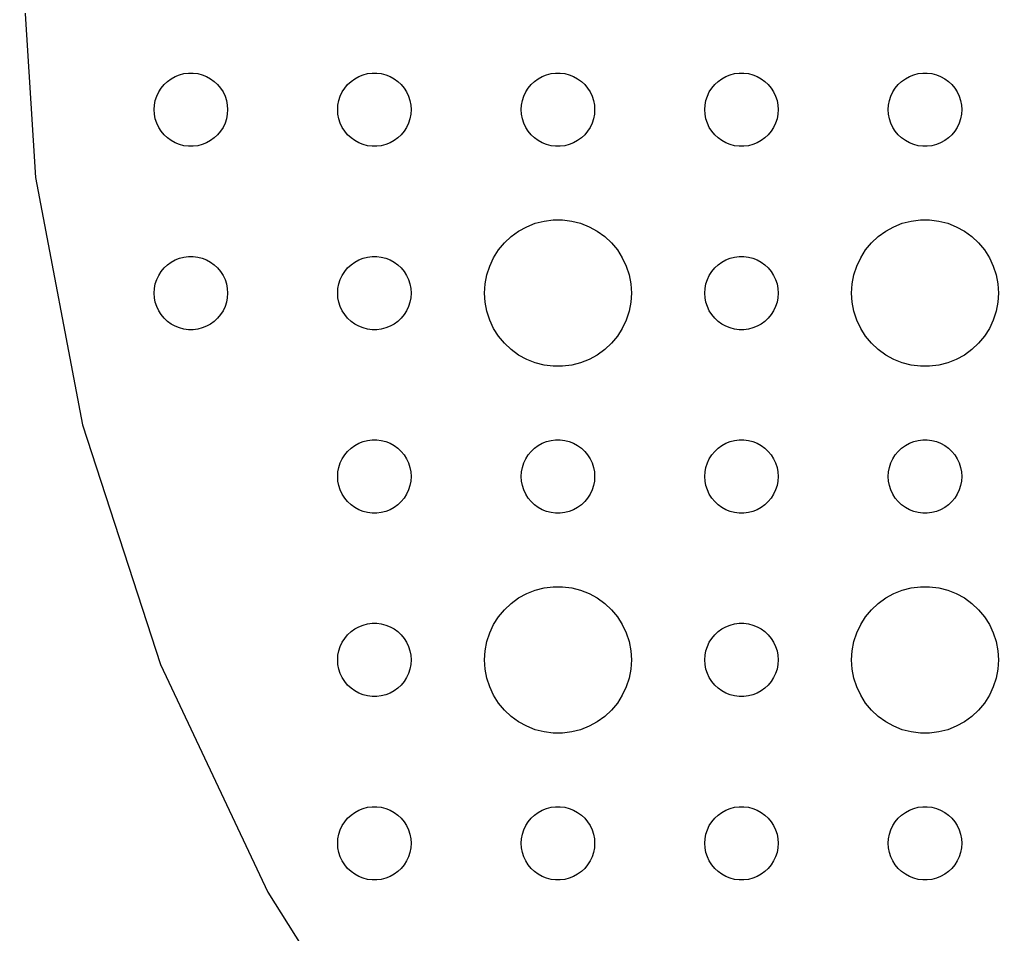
# Model space of a CAD drawing. Header units: metres. Extents: x -82 to 82, y -82 to 82.
# Drawn here: x -82 to -42, y -41.23 to -3.82 of the extents above; entities that cross this region are included whole.
import ezdxf

# ---------------------------------------------------------------- set-up
doc = ezdxf.new("R2010")
doc.units = ezdxf.units.M

msp = doc.modelspace()

# ---------------------------------------------------------------- linework, layer by layer
for p, q in [((-82, 0), (-81.3534, -10.2773)), ((-76.0934, -6.47318), (-75.9561, -6.34422)), ((-75.9561, -6.34422), (-75.8037, -6.23351)), ((-75.8037, -6.23351), (-75.6387, -6.14275)), ((-75.6387, -6.14275), (-75.4635, -6.07341)), ((-75.4635, -6.07341), (-75.2811, -6.02657)), ((-75.2811, -6.02657), (-75.0942, -6.00294)), ((-75.0942, -6.00294), (-74.9058, -6.00294)), ((-74.9058, -6.00294), (-74.7189, -6.02657)), ((-74.7189, -6.02657), (-74.5365, -6.07341)), ((-74.5365, -6.07341), (-74.3613, -6.14275)), ((-74.3613, -6.14275), (-74.1963, -6.23351)), ((-74.1963, -6.23351), (-74.0439, -6.34422)), ((-74.0439, -6.34422), (-73.9065, -6.47318)), ((-68.5934, -6.47318), (-68.4561, -6.34422)), ((-68.4561, -6.34422), (-68.3037, -6.23351)), ((-68.3037, -6.23351), (-68.1387, -6.14275)), ((-68.1387, -6.14275), (-67.9635, -6.07341)), ((-67.9635, -6.07341), (-67.7811, -6.02657)), ((-67.7811, -6.02657), (-67.5942, -6.00294)), ((-67.5942, -6.00294), (-67.4058, -6.00294)), ((-67.4058, -6.00294), (-67.2189, -6.02657)), ((-67.2189, -6.02657), (-67.0365, -6.07341)), ((-67.0365, -6.07341), (-66.8613, -6.14275)), ((-66.8613, -6.14275), (-66.6963, -6.23351)), ((-66.6963, -6.23351), (-66.5439, -6.34422)), ((-66.5439, -6.34422), (-66.4065, -6.47318)), ((-61.0934, -6.47318), (-60.9561, -6.34422)), ((-60.9561, -6.34422), (-60.8037, -6.23351)), ((-60.8037, -6.23351), (-60.6387, -6.14275)), ((-60.6387, -6.14275), (-60.4635, -6.07341)), ((-60.4635, -6.07341), (-60.2811, -6.02657)), ((-60.2811, -6.02657), (-60.0942, -6.00294)), ((-60.0942, -6.00294), (-59.9058, -6.00294)), ((-59.9058, -6.00294), (-59.7189, -6.02657)), ((-59.7189, -6.02657), (-59.5365, -6.07341)), ((-59.5365, -6.07341), (-59.3613, -6.14275)), ((-59.3613, -6.14275), (-59.1963, -6.23351)), ((-59.1963, -6.23351), (-59.0439, -6.34422)), ((-59.0439, -6.34422), (-58.9065, -6.47318)), ((-53.5934, -6.47318), (-53.4561, -6.34422)), ((-53.4561, -6.34422), (-53.3037, -6.23351)), ((-53.3037, -6.23351), (-53.1387, -6.14275)), ((-53.1387, -6.14275), (-52.9635, -6.07341)), ((-52.9635, -6.07341), (-52.7811, -6.02657)), ((-52.7811, -6.02657), (-52.5942, -6.00294)), ((-52.5942, -6.00294), (-52.4058, -6.00294)), ((-52.4058, -6.00294), (-52.2189, -6.02657)), ((-52.2189, -6.02657), (-52.0365, -6.07341)), ((-52.0365, -6.07341), (-51.8613, -6.14275)), ((-51.8613, -6.14275), (-51.6963, -6.23351)), ((-51.6963, -6.23351), (-51.5439, -6.34422)), ((-51.5439, -6.34422), (-51.4065, -6.47318)), ((-46.0934, -6.47318), (-45.9561, -6.34422)), ((-45.9561, -6.34422), (-45.8037, -6.23351)), ((-45.8037, -6.23351), (-45.6387, -6.14275)), ((-45.6387, -6.14275), (-45.4635, -6.07341)), ((-45.4635, -6.07341), (-45.2811, -6.02657)), ((-45.2811, -6.02657), (-45.0942, -6.00294)), ((-45.0942, -6.00294), (-44.9058, -6.00294)), ((-44.9058, -6.00294), (-44.7189, -6.02657)), ((-44.7189, -6.02657), (-44.5365, -6.07341)), ((-44.5365, -6.07341), (-44.3613, -6.14275)), ((-44.3613, -6.14275), (-44.1963, -6.23351)), ((-44.1963, -6.23351), (-44.0439, -6.34422)), ((-44.0439, -6.34422), (-43.9065, -6.47318)), ((-76.3947, -6.9478), (-76.3145, -6.77736)), ((-76.3145, -6.77736), (-76.2135, -6.61832)), ((-76.2135, -6.61832), (-76.0934, -6.47318)), ((-73.9065, -6.47318), (-73.7865, -6.61832)), ((-73.7865, -6.61832), (-73.6855, -6.77736)), ((-73.6855, -6.77736), (-73.6053, -6.9478)), ((-68.8947, -6.9478), (-68.8145, -6.77736)), ((-68.8145, -6.77736), (-68.7135, -6.61832)), ((-68.7135, -6.61832), (-68.5934, -6.47318)), ((-66.4065, -6.47318), (-66.2865, -6.61832)), ((-66.2865, -6.61832), (-66.1855, -6.77736)), ((-66.1855, -6.77736), (-66.1053, -6.9478)), ((-61.3947, -6.9478), (-61.3145, -6.77736)), ((-61.3145, -6.77736), (-61.2135, -6.61832)), ((-61.2135, -6.61832), (-61.0934, -6.47318)), ((-58.9065, -6.47318), (-58.7865, -6.61832)), ((-58.7865, -6.61832), (-58.6855, -6.77736)), ((-58.6855, -6.77736), (-58.6053, -6.9478)), ((-53.8947, -6.9478), (-53.8145, -6.77736)), ((-53.8145, -6.77736), (-53.7135, -6.61832)), ((-53.7135, -6.61832), (-53.5934, -6.47318)), ((-51.4065, -6.47318), (-51.2865, -6.61832)), ((-51.2865, -6.61832), (-51.1855, -6.77736)), ((-51.1855, -6.77736), (-51.1053, -6.9478)), ((-46.3947, -6.9478), (-46.3145, -6.77736)), ((-46.3145, -6.77736), (-46.2135, -6.61832)), ((-46.2135, -6.61832), (-46.0934, -6.47318)), ((-43.9065, -6.47318), (-43.7865, -6.61832)), ((-43.7865, -6.61832), (-43.6855, -6.77736)), ((-43.6855, -6.77736), (-43.6053, -6.9478)), ((-76.4882, -7.312), (-76.4529, -7.12695)), ((-76.4529, -7.12695), (-76.3947, -6.9478)), ((-73.6053, -6.9478), (-73.5471, -7.12695)), ((-73.5471, -7.12695), (-73.5118, -7.312)), ((-68.9882, -7.312), (-68.9529, -7.12695)), ((-68.9529, -7.12695), (-68.8947, -6.9478)), ((-66.1053, -6.9478), (-66.0471, -7.12695)), ((-66.0471, -7.12695), (-66.0118, -7.312)), ((-61.4882, -7.312), (-61.4529, -7.12695)), ((-61.4529, -7.12695), (-61.3947, -6.9478)), ((-58.6053, -6.9478), (-58.5471, -7.12695)), ((-58.5471, -7.12695), (-58.5118, -7.312)), ((-53.9882, -7.312), (-53.9529, -7.12695)), ((-53.9529, -7.12695), (-53.8947, -6.9478)), ((-51.1053, -6.9478), (-51.0471, -7.12695)), ((-51.0471, -7.12695), (-51.0118, -7.312)), ((-46.4882, -7.312), (-46.4529, -7.12695)), ((-46.4529, -7.12695), (-46.3947, -6.9478)), ((-43.6053, -6.9478), (-43.5471, -7.12695)), ((-43.5471, -7.12695), (-43.5118, -7.312)), ((-76.5, -7.5), (-76.4882, -7.312)), ((-76.4882, -7.68799), (-76.5, -7.5)), ((-73.5118, -7.312), (-73.5, -7.5)), ((-73.5, -7.5), (-73.5118, -7.68799)), ((-69, -7.5), (-68.9882, -7.312)), ((-68.9882, -7.68799), (-69, -7.5)), ((-66.0118, -7.312), (-66, -7.5)), ((-66, -7.5), (-66.0118, -7.68799)), ((-61.5, -7.5), (-61.4882, -7.312)), ((-61.4882, -7.68799), (-61.5, -7.5)), ((-58.5118, -7.312), (-58.5, -7.5)), ((-58.5, -7.5), (-58.5118, -7.68799)), ((-54, -7.5), (-53.9882, -7.312)), ((-53.9882, -7.68799), (-54, -7.5)), ((-51.0118, -7.312), (-51, -7.5)), ((-51, -7.5), (-51.0118, -7.68799)), ((-46.5, -7.5), (-46.4882, -7.312)), ((-46.4882, -7.68799), (-46.5, -7.5)), ((-43.5118, -7.312), (-43.5, -7.5)), ((-43.5, -7.5), (-43.5118, -7.68799)), ((-76.4529, -7.87303), (-76.4882, -7.68799)), ((-76.3947, -8.05219), (-76.4529, -7.87303)), ((-73.5471, -7.87303), (-73.6053, -8.05219)), ((-73.5118, -7.68799), (-73.5471, -7.87303)), ((-68.9529, -7.87303), (-68.9882, -7.68799)), ((-68.8947, -8.05219), (-68.9529, -7.87303)), ((-66.0471, -7.87303), (-66.1053, -8.05219)), ((-66.0118, -7.68799), (-66.0471, -7.87303)), ((-61.4529, -7.87303), (-61.4882, -7.68799)), ((-61.3947, -8.05219), (-61.4529, -7.87303)), ((-58.5471, -7.87303), (-58.6053, -8.05219)), ((-58.5118, -7.68799), (-58.5471, -7.87303)), ((-53.9529, -7.87303), (-53.9882, -7.68799)), ((-53.8947, -8.05219), (-53.9529, -7.87303)), ((-51.0471, -7.87303), (-51.1053, -8.05219)), ((-51.0118, -7.68799), (-51.0471, -7.87303)), ((-46.4529, -7.87303), (-46.4882, -7.68799)), ((-46.3947, -8.05219), (-46.4529, -7.87303)), ((-43.5471, -7.87303), (-43.6053, -8.05219)), ((-43.5118, -7.68799), (-43.5471, -7.87303)), ((-76.3145, -8.22263), (-76.3947, -8.05219)), ((-76.2135, -8.38167), (-76.3145, -8.22263)), ((-76.0934, -8.52681), (-76.2135, -8.38167)), ((-73.7865, -8.38167), (-73.9065, -8.52681)), ((-73.6855, -8.22263), (-73.7865, -8.38167)), ((-73.6053, -8.05219), (-73.6855, -8.22263)), ((-68.8145, -8.22263), (-68.8947, -8.05219)), ((-68.7135, -8.38167), (-68.8145, -8.22263)), ((-68.5934, -8.52681), (-68.7135, -8.38167)), ((-66.2865, -8.38167), (-66.4065, -8.52681)), ((-66.1855, -8.22263), (-66.2865, -8.38167)), ((-66.1053, -8.05219), (-66.1855, -8.22263)), ((-61.3145, -8.22263), (-61.3947, -8.05219)), ((-61.2135, -8.38167), (-61.3145, -8.22263)), ((-61.0934, -8.52681), (-61.2135, -8.38167)), ((-58.7865, -8.38167), (-58.9065, -8.52681)), ((-58.6855, -8.22263), (-58.7865, -8.38167)), ((-58.6053, -8.05219), (-58.6855, -8.22263)), ((-53.8145, -8.22263), (-53.8947, -8.05219)), ((-53.7135, -8.38167), (-53.8145, -8.22263)), ((-53.5934, -8.52681), (-53.7135, -8.38167)), ((-51.2865, -8.38167), (-51.4065, -8.52681)), ((-51.1855, -8.22263), (-51.2865, -8.38167)), ((-51.1053, -8.05219), (-51.1855, -8.22263)), ((-46.3145, -8.22263), (-46.3947, -8.05219)), ((-46.2135, -8.38167), (-46.3145, -8.22263)), ((-46.0934, -8.52681), (-46.2135, -8.38167)), ((-43.7865, -8.38167), (-43.9065, -8.52681)), ((-43.6855, -8.22263), (-43.7865, -8.38167)), ((-43.6053, -8.05219), (-43.6855, -8.22263)), ((-75.9561, -8.65576), (-76.0934, -8.52681)), ((-75.8037, -8.76648), (-75.9561, -8.65576)), ((-75.6387, -8.85724), (-75.8037, -8.76648)), ((-74.1963, -8.76648), (-74.3613, -8.85724)), ((-74.0439, -8.65576), (-74.1963, -8.76648)), ((-73.9065, -8.52681), (-74.0439, -8.65576)), ((-68.4561, -8.65576), (-68.5934, -8.52681)), ((-68.3037, -8.76648), (-68.4561, -8.65576)), ((-68.1387, -8.85724), (-68.3037, -8.76648)), ((-66.6963, -8.76648), (-66.8613, -8.85724)), ((-66.5439, -8.65576), (-66.6963, -8.76648)), ((-66.4065, -8.52681), (-66.5439, -8.65576)), ((-60.9561, -8.65576), (-61.0934, -8.52681)), ((-60.8037, -8.76648), (-60.9561, -8.65576)), ((-60.6387, -8.85724), (-60.8037, -8.76648)), ((-59.1963, -8.76648), (-59.3613, -8.85724)), ((-59.0439, -8.65576), (-59.1963, -8.76648)), ((-58.9065, -8.52681), (-59.0439, -8.65576)), ((-53.4561, -8.65576), (-53.5934, -8.52681)), ((-53.3037, -8.76648), (-53.4561, -8.65576)), ((-53.1387, -8.85724), (-53.3037, -8.76648)), ((-51.6963, -8.76648), (-51.8613, -8.85724)), ((-51.5439, -8.65576), (-51.6963, -8.76648)), ((-51.4065, -8.52681), (-51.5439, -8.65576)), ((-45.9561, -8.65576), (-46.0934, -8.52681)), ((-45.8037, -8.76648), (-45.9561, -8.65576)), ((-45.6387, -8.85724), (-45.8037, -8.76648)), ((-44.1963, -8.76648), (-44.3613, -8.85724)), ((-44.0439, -8.65576), (-44.1963, -8.76648)), ((-43.9065, -8.52681), (-44.0439, -8.65576)), ((-75.4635, -8.92657), (-75.6387, -8.85724)), ((-75.2811, -8.97342), (-75.4635, -8.92657)), ((-75.0942, -8.99704), (-75.2811, -8.97342)), ((-74.9058, -8.99704), (-75.0942, -8.99704)), ((-74.7189, -8.97342), (-74.9058, -8.99704)), ((-74.5365, -8.92657), (-74.7189, -8.97342)), ((-74.3613, -8.85724), (-74.5365, -8.92657)), ((-67.9635, -8.92657), (-68.1387, -8.85724)), ((-67.7811, -8.97342), (-67.9635, -8.92657)), ((-67.5942, -8.99704), (-67.7811, -8.97342)), ((-67.4058, -8.99704), (-67.5942, -8.99704)), ((-67.2189, -8.97342), (-67.4058, -8.99704)), ((-67.0365, -8.92657), (-67.2189, -8.97342)), ((-66.8613, -8.85724), (-67.0365, -8.92657)), ((-60.4635, -8.92657), (-60.6387, -8.85724)), ((-60.2811, -8.97342), (-60.4635, -8.92657)), ((-60.0942, -8.99704), (-60.2811, -8.97342)), ((-59.9058, -8.99704), (-60.0942, -8.99704)), ((-59.7189, -8.97342), (-59.9058, -8.99704)), ((-59.5365, -8.92657), (-59.7189, -8.97342)), ((-59.3613, -8.85724), (-59.5365, -8.92657)), ((-52.9635, -8.92657), (-53.1387, -8.85724)), ((-52.7811, -8.97342), (-52.9635, -8.92657)), ((-52.5942, -8.99704), (-52.7811, -8.97342)), ((-52.4058, -8.99704), (-52.5942, -8.99704)), ((-52.2189, -8.97342), (-52.4058, -8.99704)), ((-52.0365, -8.92657), (-52.2189, -8.97342)), ((-51.8613, -8.85724), (-52.0365, -8.92657)), ((-45.4635, -8.92657), (-45.6387, -8.85724)), ((-45.2811, -8.97342), (-45.4635, -8.92657)), ((-45.0942, -8.99704), (-45.2811, -8.97342)), ((-44.9058, -8.99704), (-45.0942, -8.99704)), ((-44.7189, -8.97342), (-44.9058, -8.99704)), ((-44.5365, -8.92657), (-44.7189, -8.97342)), ((-44.3613, -8.85724), (-44.5365, -8.92657)), ((-81.3534, -10.2773), (-79.4238, -20.3926)), ((-61.6075, -12.467), (-61.2773, -12.2855)), ((-61.2773, -12.2855), (-60.927, -12.1468)), ((-60.927, -12.1468), (-60.5621, -12.0531)), ((-60.5621, -12.0531), (-60.1884, -12.0059)), ((-60.1884, -12.0059), (-59.8116, -12.0059)), ((-59.8116, -12.0059), (-59.4379, -12.0531)), ((-59.4379, -12.0531), (-59.0729, -12.1468)), ((-59.0729, -12.1468), (-58.7227, -12.2855)), ((-58.7227, -12.2855), (-58.3925, -12.467)), ((-46.6075, -12.467), (-46.2773, -12.2855)), ((-46.2773, -12.2855), (-45.927, -12.1468)), ((-45.927, -12.1468), (-45.5621, -12.0531)), ((-45.5621, -12.0531), (-45.1884, -12.0059)), ((-45.1884, -12.0059), (-44.8116, -12.0059)), ((-44.8116, -12.0059), (-44.4379, -12.0531)), ((-44.4379, -12.0531), (-44.0729, -12.1468)), ((-44.0729, -12.1468), (-43.7227, -12.2855)), ((-43.7227, -12.2855), (-43.3925, -12.467)), ((-62.1869, -12.9464), (-61.9123, -12.6884)), ((-61.9123, -12.6884), (-61.6075, -12.467)), ((-58.3925, -12.467), (-58.0877, -12.6884)), ((-58.0877, -12.6884), (-57.8131, -12.9464)), ((-47.1869, -12.9464), (-46.9123, -12.6884)), ((-46.9123, -12.6884), (-46.6075, -12.467)), ((-43.3925, -12.467), (-43.0877, -12.6884)), ((-43.0877, -12.6884), (-42.8131, -12.9464)), ((-62.427, -13.2366), (-62.1869, -12.9464)), ((-57.8131, -12.9464), (-57.5729, -13.2366)), ((-47.427, -13.2366), (-47.1869, -12.9464)), ((-42.8131, -12.9464), (-42.5729, -13.2366)), ((-75.6387, -13.6427), (-75.4635, -13.5734)), ((-75.4635, -13.5734), (-75.2811, -13.5266)), ((-75.2811, -13.5266), (-75.0942, -13.5029)), ((-75.0942, -13.5029), (-74.9058, -13.5029)), ((-74.9058, -13.5029), (-74.7189, -13.5266)), ((-74.7189, -13.5266), (-74.5365, -13.5734)), ((-74.5365, -13.5734), (-74.3613, -13.6427)), ((-68.1387, -13.6427), (-67.9635, -13.5734)), ((-67.9635, -13.5734), (-67.7811, -13.5266)), ((-67.7811, -13.5266), (-67.5942, -13.5029)), ((-67.5942, -13.5029), (-67.4058, -13.5029)), ((-67.4058, -13.5029), (-67.2189, -13.5266)), ((-67.2189, -13.5266), (-67.0365, -13.5734)), ((-67.0365, -13.5734), (-66.8613, -13.6427)), ((-62.7893, -13.8956), (-62.6289, -13.5547)), ((-62.6289, -13.5547), (-62.427, -13.2366)), ((-57.5729, -13.2366), (-57.3711, -13.5547)), ((-57.3711, -13.5547), (-57.2107, -13.8956)), ((-53.1387, -13.6427), (-52.9635, -13.5734)), ((-52.9635, -13.5734), (-52.7811, -13.5266)), ((-52.7811, -13.5266), (-52.5942, -13.5029)), ((-52.5942, -13.5029), (-52.4058, -13.5029)), ((-52.4058, -13.5029), (-52.2189, -13.5266)), ((-52.2189, -13.5266), (-52.0365, -13.5734)), ((-52.0365, -13.5734), (-51.8613, -13.6427)), ((-47.7893, -13.8956), (-47.6289, -13.5547)), ((-47.6289, -13.5547), (-47.427, -13.2366)), ((-42.5729, -13.2366), (-42.3711, -13.5547)), ((-42.3711, -13.5547), (-42.2107, -13.8956)), ((-76.2135, -14.1183), (-76.0934, -13.9732)), ((-76.0934, -13.9732), (-75.9561, -13.8442)), ((-75.9561, -13.8442), (-75.8037, -13.7335)), ((-75.8037, -13.7335), (-75.6387, -13.6427)), ((-74.3613, -13.6427), (-74.1963, -13.7335)), ((-74.1963, -13.7335), (-74.0439, -13.8442)), ((-74.0439, -13.8442), (-73.9065, -13.9732)), ((-73.9065, -13.9732), (-73.7865, -14.1183)), ((-68.7135, -14.1183), (-68.5934, -13.9732)), ((-68.5934, -13.9732), (-68.4561, -13.8442)), ((-68.4561, -13.8442), (-68.3037, -13.7335)), ((-68.3037, -13.7335), (-68.1387, -13.6427)), ((-66.8613, -13.6427), (-66.6963, -13.7335)), ((-66.6963, -13.7335), (-66.5439, -13.8442)), ((-66.5439, -13.8442), (-66.4065, -13.9732)), ((-66.4065, -13.9732), (-66.2865, -14.1183)), ((-62.9057, -14.2539), (-62.7893, -13.8956)), ((-57.2107, -13.8956), (-57.0942, -14.2539)), ((-53.7135, -14.1183), (-53.5934, -13.9732)), ((-53.5934, -13.9732), (-53.4561, -13.8442)), ((-53.4561, -13.8442), (-53.3037, -13.7335)), ((-53.3037, -13.7335), (-53.1387, -13.6427)), ((-51.8613, -13.6427), (-51.6963, -13.7335)), ((-51.6963, -13.7335), (-51.5439, -13.8442)), ((-51.5439, -13.8442), (-51.4065, -13.9732)), ((-51.4065, -13.9732), (-51.2865, -14.1183)), ((-47.9057, -14.2539), (-47.7893, -13.8956)), ((-42.2107, -13.8956), (-42.0942, -14.2539)), ((-76.3947, -14.4478), (-76.3145, -14.2774)), ((-76.3145, -14.2774), (-76.2135, -14.1183)), ((-73.7865, -14.1183), (-73.6855, -14.2774)), ((-73.6855, -14.2774), (-73.6053, -14.4478)), ((-68.8947, -14.4478), (-68.8145, -14.2774)), ((-68.8145, -14.2774), (-68.7135, -14.1183)), ((-66.2865, -14.1183), (-66.1855, -14.2774)), ((-66.1855, -14.2774), (-66.1053, -14.4478)), ((-62.9763, -14.624), (-62.9057, -14.2539)), ((-57.0942, -14.2539), (-57.0237, -14.624)), ((-53.8947, -14.4478), (-53.8145, -14.2774)), ((-53.8145, -14.2774), (-53.7135, -14.1183)), ((-51.2865, -14.1183), (-51.1855, -14.2774)), ((-51.1855, -14.2774), (-51.1053, -14.4478)), ((-47.9763, -14.624), (-47.9057, -14.2539)), ((-42.0942, -14.2539), (-42.0237, -14.624)), ((-76.4882, -14.812), (-76.4529, -14.627)), ((-76.4529, -14.627), (-76.3947, -14.4478)), ((-73.6053, -14.4478), (-73.5471, -14.627)), ((-73.5471, -14.627), (-73.5118, -14.812)), ((-68.9882, -14.812), (-68.9529, -14.627)), ((-68.9529, -14.627), (-68.8947, -14.4478)), ((-66.1053, -14.4478), (-66.0471, -14.627)), ((-66.0471, -14.627), (-66.0118, -14.812)), ((-63, -15), (-62.9763, -14.624)), ((-57.0237, -14.624), (-57, -15)), ((-53.9882, -14.812), (-53.9529, -14.627)), ((-53.9529, -14.627), (-53.8947, -14.4478)), ((-51.1053, -14.4478), (-51.0471, -14.627)), ((-51.0471, -14.627), (-51.0118, -14.812)), ((-48, -15), (-47.9763, -14.624)), ((-42.0237, -14.624), (-42, -15)), ((-76.5, -15), (-76.4882, -14.812)), ((-76.4882, -15.188), (-76.5, -15)), ((-76.4529, -15.373), (-76.4882, -15.188)), ((-73.5118, -15.188), (-73.5471, -15.373)), ((-73.5118, -14.812), (-73.5, -15)), ((-73.5, -15), (-73.5118, -15.188)), ((-69, -15), (-68.9882, -14.812)), ((-68.9882, -15.188), (-69, -15)), ((-68.9529, -15.373), (-68.9882, -15.188)), ((-66.0118, -15.188), (-66.0471, -15.373)), ((-66.0118, -14.812), (-66, -15)), ((-66, -15), (-66.0118, -15.188)), ((-62.9763, -15.376), (-63, -15)), ((-57, -15), (-57.0237, -15.376)), ((-54, -15), (-53.9882, -14.812)), ((-53.9882, -15.188), (-54, -15)), ((-53.9529, -15.373), (-53.9882, -15.188)), ((-51.0118, -15.188), (-51.0471, -15.373)), ((-51.0118, -14.812), (-51, -15)), ((-51, -15), (-51.0118, -15.188)), ((-47.9763, -15.376), (-48, -15)), ((-42, -15), (-42.0237, -15.376)), ((-76.3947, -15.5522), (-76.4529, -15.373)), ((-76.3145, -15.7226), (-76.3947, -15.5522)), ((-73.6053, -15.5522), (-73.6855, -15.7226)), ((-73.5471, -15.373), (-73.6053, -15.5522)), ((-68.8947, -15.5522), (-68.9529, -15.373)), ((-68.8145, -15.7226), (-68.8947, -15.5522)), ((-66.1053, -15.5522), (-66.1855, -15.7226)), ((-66.0471, -15.373), (-66.1053, -15.5522)), ((-62.9057, -15.7461), (-62.9763, -15.376)), ((-57.0237, -15.376), (-57.0942, -15.7461)), ((-53.8947, -15.5522), (-53.9529, -15.373)), ((-53.8145, -15.7226), (-53.8947, -15.5522)), ((-51.1053, -15.5522), (-51.1855, -15.7226)), ((-51.0471, -15.373), (-51.1053, -15.5522)), ((-47.9057, -15.7461), (-47.9763, -15.376)), ((-42.0237, -15.376), (-42.0942, -15.7461)), ((-76.2135, -15.8817), (-76.3145, -15.7226)), ((-76.0934, -16.0268), (-76.2135, -15.8817)), ((-73.7865, -15.8817), (-73.9065, -16.0268)), ((-73.6855, -15.7226), (-73.7865, -15.8817)), ((-68.7135, -15.8817), (-68.8145, -15.7226)), ((-68.5934, -16.0268), (-68.7135, -15.8817)), ((-66.2865, -15.8817), (-66.4065, -16.0268)), ((-66.1855, -15.7226), (-66.2865, -15.8817)), ((-62.7893, -16.1044), (-62.9057, -15.7461)), ((-57.0942, -15.7461), (-57.2107, -16.1044)), ((-53.7135, -15.8817), (-53.8145, -15.7226)), ((-53.5934, -16.0268), (-53.7135, -15.8817)), ((-51.2865, -15.8817), (-51.4065, -16.0268)), ((-51.1855, -15.7226), (-51.2865, -15.8817)), ((-47.7893, -16.1044), (-47.9057, -15.7461)), ((-42.0942, -15.7461), (-42.2107, -16.1044)), ((-75.9561, -16.1558), (-76.0934, -16.0268)), ((-75.8037, -16.2665), (-75.9561, -16.1558)), ((-75.6387, -16.3572), (-75.8037, -16.2665)), ((-75.4635, -16.4266), (-75.6387, -16.3572)), ((-74.3613, -16.3572), (-74.5365, -16.4266)), ((-74.1963, -16.2665), (-74.3613, -16.3572)), ((-74.0439, -16.1558), (-74.1963, -16.2665)), ((-73.9065, -16.0268), (-74.0439, -16.1558)), ((-68.4561, -16.1558), (-68.5934, -16.0268)), ((-68.3037, -16.2665), (-68.4561, -16.1558)), ((-68.1387, -16.3572), (-68.3037, -16.2665)), ((-67.9635, -16.4266), (-68.1387, -16.3572)), ((-66.8613, -16.3572), (-67.0365, -16.4266)), ((-66.6963, -16.2665), (-66.8613, -16.3572)), ((-66.5439, -16.1558), (-66.6963, -16.2665)), ((-66.4065, -16.0268), (-66.5439, -16.1558)), ((-62.6289, -16.4453), (-62.7893, -16.1044)), ((-57.2107, -16.1044), (-57.3711, -16.4453)), ((-53.4561, -16.1558), (-53.5934, -16.0268)), ((-53.3037, -16.2665), (-53.4561, -16.1558)), ((-53.1387, -16.3572), (-53.3037, -16.2665)), ((-52.9635, -16.4266), (-53.1387, -16.3572)), ((-51.8613, -16.3572), (-52.0365, -16.4266)), ((-51.6963, -16.2665), (-51.8613, -16.3572)), ((-51.5439, -16.1558), (-51.6963, -16.2665)), ((-51.4065, -16.0268), (-51.5439, -16.1558)), ((-47.6289, -16.4453), (-47.7893, -16.1044)), ((-42.2107, -16.1044), (-42.3711, -16.4453)), ((-75.2811, -16.4734), (-75.4635, -16.4266)), ((-75.0942, -16.497), (-75.2811, -16.4734)), ((-74.9058, -16.497), (-75.0942, -16.497)), ((-74.7189, -16.4734), (-74.9058, -16.497)), ((-74.5365, -16.4266), (-74.7189, -16.4734)), ((-67.7811, -16.4734), (-67.9635, -16.4266)), ((-67.5942, -16.497), (-67.7811, -16.4734)), ((-67.4058, -16.497), (-67.5942, -16.497)), ((-67.2189, -16.4734), (-67.4058, -16.497)), ((-67.0365, -16.4266), (-67.2189, -16.4734)), ((-62.427, -16.7634), (-62.6289, -16.4453)), ((-62.1869, -17.0536), (-62.427, -16.7634)), ((-57.5729, -16.7634), (-57.8131, -17.0536)), ((-57.3711, -16.4453), (-57.5729, -16.7634)), ((-52.7811, -16.4734), (-52.9635, -16.4266)), ((-52.5942, -16.497), (-52.7811, -16.4734)), ((-52.4058, -16.497), (-52.5942, -16.497)), ((-52.2189, -16.4734), (-52.4058, -16.497)), ((-52.0365, -16.4266), (-52.2189, -16.4734)), ((-47.427, -16.7634), (-47.6289, -16.4453)), ((-47.1869, -17.0536), (-47.427, -16.7634)), ((-42.5729, -16.7634), (-42.8131, -17.0536)), ((-42.3711, -16.4453), (-42.5729, -16.7634)), ((-61.9123, -17.3115), (-62.1869, -17.0536)), ((-57.8131, -17.0536), (-58.0877, -17.3115)), ((-46.9123, -17.3115), (-47.1869, -17.0536)), ((-42.8131, -17.0536), (-43.0877, -17.3115)), ((-61.6075, -17.533), (-61.9123, -17.3115)), ((-61.2773, -17.7145), (-61.6075, -17.533)), ((-58.3925, -17.533), (-58.7227, -17.7145)), ((-58.0877, -17.3115), (-58.3925, -17.533)), ((-46.6075, -17.533), (-46.9123, -17.3115)), ((-46.2773, -17.7145), (-46.6075, -17.533)), ((-43.3925, -17.533), (-43.7227, -17.7145)), ((-43.0877, -17.3115), (-43.3925, -17.533)), ((-60.927, -17.8532), (-61.2773, -17.7145)), ((-60.5621, -17.9469), (-60.927, -17.8532)), ((-60.1884, -17.9941), (-60.5621, -17.9469)), ((-59.8116, -17.9941), (-60.1884, -17.9941)), ((-59.4379, -17.9469), (-59.8116, -17.9941)), ((-59.0729, -17.8532), (-59.4379, -17.9469)), ((-58.7227, -17.7145), (-59.0729, -17.8532)), ((-45.927, -17.8532), (-46.2773, -17.7145)), ((-45.5621, -17.9469), (-45.927, -17.8532)), ((-45.1884, -17.9941), (-45.5621, -17.9469)), ((-44.8116, -17.9941), (-45.1884, -17.9941)), ((-44.4379, -17.9469), (-44.8116, -17.9941)), ((-44.0729, -17.8532), (-44.4379, -17.9469)), ((-43.7227, -17.7145), (-44.0729, -17.8532)), ((-79.4238, -20.3926), (-76.2417, -30.1862)), ((-68.3037, -21.2335), (-68.1387, -21.1427)), ((-68.1387, -21.1427), (-67.9635, -21.0734)), ((-67.9635, -21.0734), (-67.7811, -21.0266)), ((-67.7811, -21.0266), (-67.5942, -21.003)), ((-67.5942, -21.003), (-67.4058, -21.003)), ((-67.4058, -21.003), (-67.2189, -21.0266)), ((-67.2189, -21.0266), (-67.0365, -21.0734)), ((-67.0365, -21.0734), (-66.8613, -21.1427)), ((-66.8613, -21.1427), (-66.6963, -21.2335)), ((-60.8037, -21.2335), (-60.6387, -21.1427)), ((-60.6387, -21.1427), (-60.4635, -21.0734)), ((-60.4635, -21.0734), (-60.2811, -21.0266)), ((-60.2811, -21.0266), (-60.0942, -21.003)), ((-60.0942, -21.003), (-59.9058, -21.003)), ((-59.9058, -21.003), (-59.7189, -21.0266)), ((-59.7189, -21.0266), (-59.5365, -21.0734)), ((-59.5365, -21.0734), (-59.3613, -21.1427)), ((-59.3613, -21.1427), (-59.1963, -21.2335)), ((-53.3037, -21.2335), (-53.1387, -21.1427)), ((-53.1387, -21.1427), (-52.9635, -21.0734)), ((-52.9635, -21.0734), (-52.7811, -21.0266)), ((-52.7811, -21.0266), (-52.5942, -21.003)), ((-52.5942, -21.003), (-52.4058, -21.003)), ((-52.4058, -21.003), (-52.2189, -21.0266)), ((-52.2189, -21.0266), (-52.0365, -21.0734)), ((-52.0365, -21.0734), (-51.8613, -21.1427)), ((-51.8613, -21.1427), (-51.6963, -21.2335)), ((-45.8037, -21.2335), (-45.6387, -21.1427)), ((-45.6387, -21.1427), (-45.4635, -21.0734)), ((-45.4635, -21.0734), (-45.2811, -21.0266)), ((-45.2811, -21.0266), (-45.0942, -21.003)), ((-45.0942, -21.003), (-44.9058, -21.003)), ((-44.9058, -21.003), (-44.7189, -21.0266)), ((-44.7189, -21.0266), (-44.5365, -21.0734)), ((-44.5365, -21.0734), (-44.3613, -21.1427)), ((-44.3613, -21.1427), (-44.1963, -21.2335)), ((-68.7135, -21.6183), (-68.5934, -21.4732)), ((-68.5934, -21.4732), (-68.4561, -21.3442)), ((-68.4561, -21.3442), (-68.3037, -21.2335)), ((-66.6963, -21.2335), (-66.5439, -21.3442)), ((-66.5439, -21.3442), (-66.4065, -21.4732)), ((-66.4065, -21.4732), (-66.2865, -21.6183)), ((-61.2135, -21.6183), (-61.0934, -21.4732)), ((-61.0934, -21.4732), (-60.9561, -21.3442)), ((-60.9561, -21.3442), (-60.8037, -21.2335)), ((-59.1963, -21.2335), (-59.0439, -21.3442)), ((-59.0439, -21.3442), (-58.9065, -21.4732)), ((-58.9065, -21.4732), (-58.7865, -21.6183)), ((-53.7135, -21.6183), (-53.5934, -21.4732)), ((-53.5934, -21.4732), (-53.4561, -21.3442)), ((-53.4561, -21.3442), (-53.3037, -21.2335)), ((-51.6963, -21.2335), (-51.5439, -21.3442)), ((-51.5439, -21.3442), (-51.4065, -21.4732)), ((-51.4065, -21.4732), (-51.2865, -21.6183)), ((-46.2135, -21.6183), (-46.0934, -21.4732)), ((-46.0934, -21.4732), (-45.9561, -21.3442)), ((-45.9561, -21.3442), (-45.8037, -21.2335)), ((-44.1963, -21.2335), (-44.0439, -21.3442)), ((-44.0439, -21.3442), (-43.9065, -21.4732)), ((-43.9065, -21.4732), (-43.7865, -21.6183)), ((-68.9529, -22.127), (-68.8947, -21.9478)), ((-68.8947, -21.9478), (-68.8145, -21.7774)), ((-68.8145, -21.7774), (-68.7135, -21.6183)), ((-66.2865, -21.6183), (-66.1855, -21.7774)), ((-66.1855, -21.7774), (-66.1053, -21.9478)), ((-66.1053, -21.9478), (-66.0471, -22.127)), ((-61.4529, -22.127), (-61.3947, -21.9478)), ((-61.3947, -21.9478), (-61.3145, -21.7774)), ((-61.3145, -21.7774), (-61.2135, -21.6183)), ((-58.7865, -21.6183), (-58.6855, -21.7774)), ((-58.6855, -21.7774), (-58.6053, -21.9478)), ((-58.6053, -21.9478), (-58.5471, -22.127)), ((-53.9529, -22.127), (-53.8947, -21.9478)), ((-53.8947, -21.9478), (-53.8145, -21.7774)), ((-53.8145, -21.7774), (-53.7135, -21.6183)), ((-51.2865, -21.6183), (-51.1855, -21.7774)), ((-51.1855, -21.7774), (-51.1053, -21.9478)), ((-51.1053, -21.9478), (-51.0471, -22.127)), ((-46.4529, -22.127), (-46.3947, -21.9478)), ((-46.3947, -21.9478), (-46.3145, -21.7774)), ((-46.3145, -21.7774), (-46.2135, -21.6183)), ((-43.7865, -21.6183), (-43.6855, -21.7774)), ((-43.6855, -21.7774), (-43.6053, -21.9478)), ((-43.6053, -21.9478), (-43.5471, -22.127)), ((-69, -22.5), (-68.9882, -22.312)), ((-68.9882, -22.312), (-68.9529, -22.127)), ((-66.0471, -22.127), (-66.0118, -22.312)), ((-66.0118, -22.312), (-66, -22.5)), ((-61.5, -22.5), (-61.4882, -22.312)), ((-61.4882, -22.312), (-61.4529, -22.127)), ((-58.5471, -22.127), (-58.5118, -22.312)), ((-58.5118, -22.312), (-58.5, -22.5)), ((-54, -22.5), (-53.9882, -22.312)), ((-53.9882, -22.312), (-53.9529, -22.127)), ((-51.0471, -22.127), (-51.0118, -22.312)), ((-51.0118, -22.312), (-51, -22.5)), ((-46.5, -22.5), (-46.4882, -22.312)), ((-46.4882, -22.312), (-46.4529, -22.127)), ((-43.5471, -22.127), (-43.5118, -22.312)), ((-43.5118, -22.312), (-43.5, -22.5)), ((-68.9882, -22.688), (-69, -22.5)), ((-68.9529, -22.873), (-68.9882, -22.688)), ((-66.0118, -22.688), (-66.0471, -22.873)), ((-66, -22.5), (-66.0118, -22.688)), ((-61.4882, -22.688), (-61.5, -22.5)), ((-61.4529, -22.873), (-61.4882, -22.688)), ((-58.5118, -22.688), (-58.5471, -22.873)), ((-58.5, -22.5), (-58.5118, -22.688)), ((-53.9882, -22.688), (-54, -22.5)), ((-53.9529, -22.873), (-53.9882, -22.688)), ((-51.0118, -22.688), (-51.0471, -22.873)), ((-51, -22.5), (-51.0118, -22.688)), ((-46.4882, -22.688), (-46.5, -22.5)), ((-46.4529, -22.873), (-46.4882, -22.688)), ((-43.5118, -22.688), (-43.5471, -22.873)), ((-43.5, -22.5), (-43.5118, -22.688)), ((-68.8947, -23.0522), (-68.9529, -22.873)), ((-68.8145, -23.2226), (-68.8947, -23.0522)), ((-66.1053, -23.0522), (-66.1855, -23.2226)), ((-66.0471, -22.873), (-66.1053, -23.0522)), ((-61.3947, -23.0522), (-61.4529, -22.873)), ((-61.3145, -23.2226), (-61.3947, -23.0522)), ((-58.6053, -23.0522), (-58.6855, -23.2226)), ((-58.5471, -22.873), (-58.6053, -23.0522)), ((-53.8947, -23.0522), (-53.9529, -22.873)), ((-53.8145, -23.2226), (-53.8947, -23.0522)), ((-51.1053, -23.0522), (-51.1855, -23.2226)), ((-51.0471, -22.873), (-51.1053, -23.0522)), ((-46.3947, -23.0522), (-46.4529, -22.873)), ((-46.3145, -23.2226), (-46.3947, -23.0522)), ((-43.6053, -23.0522), (-43.6855, -23.2226)), ((-43.5471, -22.873), (-43.6053, -23.0522)), ((-68.7135, -23.3817), (-68.8145, -23.2226)), ((-68.5934, -23.5268), (-68.7135, -23.3817)), ((-68.4561, -23.6558), (-68.5934, -23.5268)), ((-66.4065, -23.5268), (-66.5439, -23.6558)), ((-66.2865, -23.3817), (-66.4065, -23.5268)), ((-66.1855, -23.2226), (-66.2865, -23.3817)), ((-61.2135, -23.3817), (-61.3145, -23.2226)), ((-61.0934, -23.5268), (-61.2135, -23.3817)), ((-60.9561, -23.6558), (-61.0934, -23.5268)), ((-58.9065, -23.5268), (-59.0439, -23.6558)), ((-58.7865, -23.3817), (-58.9065, -23.5268)), ((-58.6855, -23.2226), (-58.7865, -23.3817)), ((-53.7135, -23.3817), (-53.8145, -23.2226)), ((-53.5934, -23.5268), (-53.7135, -23.3817)), ((-53.4561, -23.6558), (-53.5934, -23.5268)), ((-51.4065, -23.5268), (-51.5439, -23.6558)), ((-51.2865, -23.3817), (-51.4065, -23.5268)), ((-51.1855, -23.2226), (-51.2865, -23.3817)), ((-46.2135, -23.3817), (-46.3145, -23.2226)), ((-46.0934, -23.5268), (-46.2135, -23.3817)), ((-45.9561, -23.6558), (-46.0934, -23.5268)), ((-43.9065, -23.5268), (-44.0439, -23.6558)), ((-43.7865, -23.3817), (-43.9065, -23.5268)), ((-43.6855, -23.2226), (-43.7865, -23.3817)), ((-68.3037, -23.7665), (-68.4561, -23.6558)), ((-68.1387, -23.8572), (-68.3037, -23.7665)), ((-67.9635, -23.9266), (-68.1387, -23.8572)), ((-67.7811, -23.9734), (-67.9635, -23.9266)), ((-67.5942, -23.997), (-67.7811, -23.9734)), ((-67.4058, -23.997), (-67.5942, -23.997)), ((-67.2189, -23.9734), (-67.4058, -23.997)), ((-67.0365, -23.9266), (-67.2189, -23.9734)), ((-66.8613, -23.8572), (-67.0365, -23.9266)), ((-66.6963, -23.7665), (-66.8613, -23.8572)), ((-66.5439, -23.6558), (-66.6963, -23.7665)), ((-60.8037, -23.7665), (-60.9561, -23.6558)), ((-60.6387, -23.8572), (-60.8037, -23.7665)), ((-60.4635, -23.9266), (-60.6387, -23.8572)), ((-60.2811, -23.9734), (-60.4635, -23.9266)), ((-60.0942, -23.997), (-60.2811, -23.9734)), ((-59.9058, -23.997), (-60.0942, -23.997)), ((-59.7189, -23.9734), (-59.9058, -23.997)), ((-59.5365, -23.9266), (-59.7189, -23.9734)), ((-59.3613, -23.8572), (-59.5365, -23.9266)), ((-59.1963, -23.7665), (-59.3613, -23.8572)), ((-59.0439, -23.6558), (-59.1963, -23.7665)), ((-53.3037, -23.7665), (-53.4561, -23.6558)), ((-53.1387, -23.8572), (-53.3037, -23.7665)), ((-52.9635, -23.9266), (-53.1387, -23.8572)), ((-52.7811, -23.9734), (-52.9635, -23.9266)), ((-52.5942, -23.997), (-52.7811, -23.9734)), ((-52.4058, -23.997), (-52.5942, -23.997)), ((-52.2189, -23.9734), (-52.4058, -23.997)), ((-52.0365, -23.9266), (-52.2189, -23.9734)), ((-51.8613, -23.8572), (-52.0365, -23.9266)), ((-51.6963, -23.7665), (-51.8613, -23.8572)), ((-51.5439, -23.6558), (-51.6963, -23.7665)), ((-45.8037, -23.7665), (-45.9561, -23.6558)), ((-45.6387, -23.8572), (-45.8037, -23.7665)), ((-45.4635, -23.9266), (-45.6387, -23.8572)), ((-45.2811, -23.9734), (-45.4635, -23.9266)), ((-45.0942, -23.997), (-45.2811, -23.9734)), ((-44.9058, -23.997), (-45.0942, -23.997)), ((-44.7189, -23.9734), (-44.9058, -23.997)), ((-44.5365, -23.9266), (-44.7189, -23.9734)), ((-44.3613, -23.8572), (-44.5365, -23.9266)), ((-44.1963, -23.7665), (-44.3613, -23.8572)), ((-44.0439, -23.6558), (-44.1963, -23.7665)), ((-61.2773, -27.2855), (-60.927, -27.1468)), ((-60.927, -27.1468), (-60.5621, -27.0531)), ((-60.5621, -27.0531), (-60.1884, -27.0059)), ((-60.1884, -27.0059), (-59.8116, -27.0059)), ((-59.8116, -27.0059), (-59.4379, -27.0531)), ((-59.4379, -27.0531), (-59.0729, -27.1468)), ((-59.0729, -27.1468), (-58.7227, -27.2855)), ((-46.2773, -27.2855), (-45.927, -27.1468)), ((-45.927, -27.1468), (-45.5621, -27.0531)), ((-45.5621, -27.0531), (-45.1884, -27.0059)), ((-45.1884, -27.0059), (-44.8116, -27.0059)), ((-44.8116, -27.0059), (-44.4379, -27.0531)), ((-44.4379, -27.0531), (-44.0729, -27.1468)), ((-44.0729, -27.1468), (-43.7227, -27.2855)), ((-61.9123, -27.6884), (-61.6075, -27.467)), ((-61.6075, -27.467), (-61.2773, -27.2855)), ((-58.7227, -27.2855), (-58.3925, -27.467)), ((-58.3925, -27.467), (-58.0877, -27.6884)), ((-46.9123, -27.6884), (-46.6075, -27.467)), ((-46.6075, -27.467), (-46.2773, -27.2855)), ((-43.7227, -27.2855), (-43.3925, -27.467)), ((-43.3925, -27.467), (-43.0877, -27.6884)), ((-62.427, -28.2366), (-62.1869, -27.9464)), ((-62.1869, -27.9464), (-61.9123, -27.6884)), ((-58.0877, -27.6884), (-57.8131, -27.9464)), ((-57.8131, -27.9464), (-57.5729, -28.2366)), ((-47.427, -28.2366), (-47.1869, -27.9464)), ((-47.1869, -27.9464), (-46.9123, -27.6884)), ((-43.0877, -27.6884), (-42.8131, -27.9464)), ((-42.8131, -27.9464), (-42.5729, -28.2366)), ((-62.6289, -28.5547), (-62.427, -28.2366)), ((-57.5729, -28.2366), (-57.3711, -28.5547)), ((-47.6289, -28.5547), (-47.427, -28.2366)), ((-42.5729, -28.2366), (-42.3711, -28.5547)), ((-68.4561, -28.8442), (-68.3037, -28.7335)), ((-68.3037, -28.7335), (-68.1387, -28.6427)), ((-68.1387, -28.6427), (-67.9635, -28.5734)), ((-67.9635, -28.5734), (-67.7811, -28.5266)), ((-67.7811, -28.5266), (-67.5942, -28.503)), ((-67.5942, -28.503), (-67.4058, -28.503)), ((-67.4058, -28.503), (-67.2189, -28.5266)), ((-67.2189, -28.5266), (-67.0365, -28.5734)), ((-67.0365, -28.5734), (-66.8613, -28.6427)), ((-66.8613, -28.6427), (-66.6963, -28.7335)), ((-66.6963, -28.7335), (-66.5439, -28.8442)), ((-62.7893, -28.8956), (-62.6289, -28.5547)), ((-57.3711, -28.5547), (-57.2107, -28.8956)), ((-53.4561, -28.8442), (-53.3037, -28.7335)), ((-53.3037, -28.7335), (-53.1387, -28.6427)), ((-53.1387, -28.6427), (-52.9635, -28.5734)), ((-52.9635, -28.5734), (-52.7811, -28.5266)), ((-52.7811, -28.5266), (-52.5942, -28.503)), ((-52.5942, -28.503), (-52.4058, -28.503)), ((-52.4058, -28.503), (-52.2189, -28.5266)), ((-52.2189, -28.5266), (-52.0365, -28.5734)), ((-52.0365, -28.5734), (-51.8613, -28.6427)), ((-51.8613, -28.6427), (-51.6963, -28.7335)), ((-51.6963, -28.7335), (-51.5439, -28.8442)), ((-47.7893, -28.8956), (-47.6289, -28.5547)), ((-42.3711, -28.5547), (-42.2107, -28.8956)), ((-68.8145, -29.2774), (-68.7135, -29.1183)), ((-68.7135, -29.1183), (-68.5934, -28.9732)), ((-68.5934, -28.9732), (-68.4561, -28.8442)), ((-66.5439, -28.8442), (-66.4065, -28.9732)), ((-66.4065, -28.9732), (-66.2865, -29.1183)), ((-66.2865, -29.1183), (-66.1855, -29.2774)), ((-62.9057, -29.2539), (-62.7893, -28.8956)), ((-57.2107, -28.8956), (-57.0942, -29.2539)), ((-53.8145, -29.2774), (-53.7135, -29.1183)), ((-53.7135, -29.1183), (-53.5934, -28.9732)), ((-53.5934, -28.9732), (-53.4561, -28.8442)), ((-51.5439, -28.8442), (-51.4065, -28.9732)), ((-51.4065, -28.9732), (-51.2865, -29.1183)), ((-51.2865, -29.1183), (-51.1855, -29.2774)), ((-47.9057, -29.2539), (-47.7893, -28.8956)), ((-42.2107, -28.8956), (-42.0942, -29.2539)), ((-68.9529, -29.627), (-68.8947, -29.4478)), ((-68.8947, -29.4478), (-68.8145, -29.2774)), ((-66.1855, -29.2774), (-66.1053, -29.4478)), ((-66.1053, -29.4478), (-66.0471, -29.627)), ((-62.9763, -29.624), (-62.9057, -29.2539)), ((-57.0942, -29.2539), (-57.0237, -29.624)), ((-53.9529, -29.627), (-53.8947, -29.4478)), ((-53.8947, -29.4478), (-53.8145, -29.2774)), ((-51.1855, -29.2774), (-51.1053, -29.4478)), ((-51.1053, -29.4478), (-51.0471, -29.627)), ((-47.9763, -29.624), (-47.9057, -29.2539)), ((-42.0942, -29.2539), (-42.0237, -29.624)), ((-69, -30), (-68.9882, -29.812)), ((-68.9882, -30.188), (-69, -30)), ((-68.9882, -29.812), (-68.9529, -29.627)), ((-66.0471, -29.627), (-66.0118, -29.812)), ((-66.0118, -29.812), (-66, -30)), ((-66, -30), (-66.0118, -30.188)), ((-63, -30), (-62.9763, -29.624)), ((-62.9763, -30.376), (-63, -30)), ((-57.0237, -29.624), (-57, -30)), ((-57, -30), (-57.0237, -30.376)), ((-54, -30), (-53.9882, -29.812)), ((-53.9882, -30.188), (-54, -30)), ((-53.9882, -29.812), (-53.9529, -29.627)), ((-51.0471, -29.627), (-51.0118, -29.812)), ((-51.0118, -29.812), (-51, -30)), ((-51, -30), (-51.0118, -30.188)), ((-48, -30), (-47.9763, -29.624)), ((-47.9763, -30.376), (-48, -30)), ((-42.0237, -29.624), (-42, -30)), ((-42, -30), (-42.0237, -30.376)), ((-76.2417, -30.1862), (-71.8571, -39.5038)), ((-68.9529, -30.373), (-68.9882, -30.188)), ((-68.8947, -30.5522), (-68.9529, -30.373)), ((-66.0471, -30.373), (-66.1053, -30.5522)), ((-66.0118, -30.188), (-66.0471, -30.373)), ((-62.9057, -30.7461), (-62.9763, -30.376)), ((-57.0237, -30.376), (-57.0942, -30.7461)), ((-53.9529, -30.373), (-53.9882, -30.188)), ((-53.8947, -30.5522), (-53.9529, -30.373)), ((-51.0471, -30.373), (-51.1053, -30.5522)), ((-51.0118, -30.188), (-51.0471, -30.373)), ((-47.9057, -30.7461), (-47.9763, -30.376)), ((-42.0237, -30.376), (-42.0942, -30.7461)), ((-68.8145, -30.7226), (-68.8947, -30.5522)), ((-68.7135, -30.8817), (-68.8145, -30.7226)), ((-66.1855, -30.7226), (-66.2865, -30.8817)), ((-66.1053, -30.5522), (-66.1855, -30.7226)), ((-62.7893, -31.1044), (-62.9057, -30.7461)), ((-57.0942, -30.7461), (-57.2107, -31.1044)), ((-53.8145, -30.7226), (-53.8947, -30.5522)), ((-53.7135, -30.8817), (-53.8145, -30.7226)), ((-51.1855, -30.7226), (-51.2865, -30.8817)), ((-51.1053, -30.5522), (-51.1855, -30.7226)), ((-47.7893, -31.1044), (-47.9057, -30.7461)), ((-42.0942, -30.7461), (-42.2107, -31.1044)), ((-68.5934, -31.0268), (-68.7135, -30.8817)), ((-68.4561, -31.1558), (-68.5934, -31.0268)), ((-68.3037, -31.2665), (-68.4561, -31.1558)), ((-66.5439, -31.1558), (-66.6963, -31.2665)), ((-66.4065, -31.0268), (-66.5439, -31.1558)), ((-66.2865, -30.8817), (-66.4065, -31.0268)), ((-62.6289, -31.4453), (-62.7893, -31.1044)), ((-57.2107, -31.1044), (-57.3711, -31.4453)), ((-53.5934, -31.0268), (-53.7135, -30.8817)), ((-53.4561, -31.1558), (-53.5934, -31.0268)), ((-53.3037, -31.2665), (-53.4561, -31.1558)), ((-51.5439, -31.1558), (-51.6963, -31.2665)), ((-51.4065, -31.0268), (-51.5439, -31.1558)), ((-51.2865, -30.8817), (-51.4065, -31.0268)), ((-47.6289, -31.4453), (-47.7893, -31.1044)), ((-42.2107, -31.1044), (-42.3711, -31.4453)), ((-68.1387, -31.3572), (-68.3037, -31.2665)), ((-67.9635, -31.4266), (-68.1387, -31.3572)), ((-67.7811, -31.4734), (-67.9635, -31.4266)), ((-67.5942, -31.497), (-67.7811, -31.4734)), ((-67.4058, -31.497), (-67.5942, -31.497)), ((-67.2189, -31.4734), (-67.4058, -31.497)), ((-67.0365, -31.4266), (-67.2189, -31.4734)), ((-66.8613, -31.3572), (-67.0365, -31.4266)), ((-66.6963, -31.2665), (-66.8613, -31.3572)), ((-62.427, -31.7634), (-62.6289, -31.4453)), ((-57.3711, -31.4453), (-57.5729, -31.7634)), ((-53.1387, -31.3572), (-53.3037, -31.2665)), ((-52.9635, -31.4266), (-53.1387, -31.3572)), ((-52.7811, -31.4734), (-52.9635, -31.4266)), ((-52.5942, -31.497), (-52.7811, -31.4734)), ((-52.4058, -31.497), (-52.5942, -31.497)), ((-52.2189, -31.4734), (-52.4058, -31.497)), ((-52.0365, -31.4266), (-52.2189, -31.4734)), ((-51.8613, -31.3572), (-52.0365, -31.4266)), ((-51.6963, -31.2665), (-51.8613, -31.3572)), ((-47.427, -31.7634), (-47.6289, -31.4453)), ((-42.3711, -31.4453), (-42.5729, -31.7634)), ((-62.1869, -32.0536), (-62.427, -31.7634)), ((-57.5729, -31.7634), (-57.8131, -32.0536)), ((-47.1869, -32.0536), (-47.427, -31.7634)), ((-42.5729, -31.7634), (-42.8131, -32.0536)), ((-61.9123, -32.3115), (-62.1869, -32.0536)), ((-61.6075, -32.533), (-61.9123, -32.3115)), ((-58.0877, -32.3115), (-58.3925, -32.533)), ((-57.8131, -32.0536), (-58.0877, -32.3115)), ((-46.9123, -32.3115), (-47.1869, -32.0536)), ((-46.6075, -32.533), (-46.9123, -32.3115)), ((-43.0877, -32.3115), (-43.3925, -32.533)), ((-42.8131, -32.0536), (-43.0877, -32.3115)), ((-61.2773, -32.7145), (-61.6075, -32.533)), ((-60.927, -32.8532), (-61.2773, -32.7145)), ((-58.7227, -32.7145), (-59.0729, -32.8532)), ((-58.3925, -32.533), (-58.7227, -32.7145)), ((-46.2773, -32.7145), (-46.6075, -32.533)), ((-45.927, -32.8532), (-46.2773, -32.7145)), ((-43.7227, -32.7145), (-44.0729, -32.8532)), ((-43.3925, -32.533), (-43.7227, -32.7145)), ((-60.5621, -32.9469), (-60.927, -32.8532)), ((-60.1884, -32.9941), (-60.5621, -32.9469)), ((-59.8116, -32.9941), (-60.1884, -32.9941)), ((-59.4379, -32.9469), (-59.8116, -32.9941)), ((-59.0729, -32.8532), (-59.4379, -32.9469)), ((-45.5621, -32.9469), (-45.927, -32.8532)), ((-45.1884, -32.9941), (-45.5621, -32.9469)), ((-44.8116, -32.9941), (-45.1884, -32.9941)), ((-44.4379, -32.9469), (-44.8116, -32.9941)), ((-44.0729, -32.8532), (-44.4379, -32.9469)), ((-68.5934, -36.4732), (-68.4561, -36.3442)), ((-68.4561, -36.3442), (-68.3037, -36.2335)), ((-68.3037, -36.2335), (-68.1387, -36.1428)), ((-68.1387, -36.1428), (-67.9635, -36.0734)), ((-67.9635, -36.0734), (-67.7811, -36.0266)), ((-67.7811, -36.0266), (-67.5942, -36.003)), ((-67.5942, -36.003), (-67.4058, -36.003)), ((-67.4058, -36.003), (-67.2189, -36.0266)), ((-67.2189, -36.0266), (-67.0365, -36.0734)), ((-67.0365, -36.0734), (-66.8613, -36.1428)), ((-66.8613, -36.1428), (-66.6963, -36.2335)), ((-66.6963, -36.2335), (-66.5439, -36.3442)), ((-66.5439, -36.3442), (-66.4065, -36.4732)), ((-61.0934, -36.4732), (-60.9561, -36.3442)), ((-60.9561, -36.3442), (-60.8037, -36.2335)), ((-60.8037, -36.2335), (-60.6387, -36.1428)), ((-60.6387, -36.1428), (-60.4635, -36.0734)), ((-60.4635, -36.0734), (-60.2811, -36.0266)), ((-60.2811, -36.0266), (-60.0942, -36.003)), ((-60.0942, -36.003), (-59.9058, -36.003)), ((-59.9058, -36.003), (-59.7189, -36.0266)), ((-59.7189, -36.0266), (-59.5365, -36.0734)), ((-59.5365, -36.0734), (-59.3613, -36.1428)), ((-59.3613, -36.1428), (-59.1963, -36.2335)), ((-59.1963, -36.2335), (-59.0439, -36.3442)), ((-59.0439, -36.3442), (-58.9065, -36.4732)), ((-53.5934, -36.4732), (-53.4561, -36.3442)), ((-53.4561, -36.3442), (-53.3037, -36.2335)), ((-53.3037, -36.2335), (-53.1387, -36.1428)), ((-53.1387, -36.1428), (-52.9635, -36.0734)), ((-52.9635, -36.0734), (-52.7811, -36.0266)), ((-52.7811, -36.0266), (-52.5942, -36.003)), ((-52.5942, -36.003), (-52.4058, -36.003)), ((-52.4058, -36.003), (-52.2189, -36.0266)), ((-52.2189, -36.0266), (-52.0365, -36.0734)), ((-52.0365, -36.0734), (-51.8613, -36.1428)), ((-51.8613, -36.1428), (-51.6963, -36.2335)), ((-51.6963, -36.2335), (-51.5439, -36.3442)), ((-51.5439, -36.3442), (-51.4065, -36.4732)), ((-46.0934, -36.4732), (-45.9561, -36.3442)), ((-45.9561, -36.3442), (-45.8037, -36.2335)), ((-45.8037, -36.2335), (-45.6387, -36.1428)), ((-45.6387, -36.1428), (-45.4635, -36.0734)), ((-45.4635, -36.0734), (-45.2811, -36.0266)), ((-45.2811, -36.0266), (-45.0942, -36.003)), ((-45.0942, -36.003), (-44.9058, -36.003)), ((-44.9058, -36.003), (-44.7189, -36.0266)), ((-44.7189, -36.0266), (-44.5365, -36.0734)), ((-44.5365, -36.0734), (-44.3613, -36.1428)), ((-44.3613, -36.1428), (-44.1963, -36.2335)), ((-44.1963, -36.2335), (-44.0439, -36.3442)), ((-44.0439, -36.3442), (-43.9065, -36.4732)), ((-68.8947, -36.9478), (-68.8145, -36.7774)), ((-68.8145, -36.7774), (-68.7135, -36.6183)), ((-68.7135, -36.6183), (-68.5934, -36.4732)), ((-66.4065, -36.4732), (-66.2865, -36.6183)), ((-66.2865, -36.6183), (-66.1855, -36.7774)), ((-66.1855, -36.7774), (-66.1053, -36.9478)), ((-61.3947, -36.9478), (-61.3145, -36.7774)), ((-61.3145, -36.7774), (-61.2135, -36.6183)), ((-61.2135, -36.6183), (-61.0934, -36.4732)), ((-58.9065, -36.4732), (-58.7865, -36.6183)), ((-58.7865, -36.6183), (-58.6855, -36.7774)), ((-58.6855, -36.7774), (-58.6053, -36.9478)), ((-53.8947, -36.9478), (-53.8145, -36.7774)), ((-53.8145, -36.7774), (-53.7135, -36.6183)), ((-53.7135, -36.6183), (-53.5934, -36.4732)), ((-51.4065, -36.4732), (-51.2865, -36.6183)), ((-51.2865, -36.6183), (-51.1855, -36.7774)), ((-51.1855, -36.7774), (-51.1053, -36.9478)), ((-46.3947, -36.9478), (-46.3145, -36.7774)), ((-46.3145, -36.7774), (-46.2135, -36.6183)), ((-46.2135, -36.6183), (-46.0934, -36.4732)), ((-43.9065, -36.4732), (-43.7865, -36.6183)), ((-43.7865, -36.6183), (-43.6855, -36.7774)), ((-43.6855, -36.7774), (-43.6053, -36.9478)), ((-68.9882, -37.312), (-68.9529, -37.127)), ((-68.9529, -37.127), (-68.8947, -36.9478)), ((-66.1053, -36.9478), (-66.0471, -37.127)), ((-66.0471, -37.127), (-66.0118, -37.312)), ((-61.4882, -37.312), (-61.4529, -37.127)), ((-61.4529, -37.127), (-61.3947, -36.9478)), ((-58.6053, -36.9478), (-58.5471, -37.127)), ((-58.5471, -37.127), (-58.5118, -37.312)), ((-53.9882, -37.312), (-53.9529, -37.127)), ((-53.9529, -37.127), (-53.8947, -36.9478)), ((-51.1053, -36.9478), (-51.0471, -37.127)), ((-51.0471, -37.127), (-51.0118, -37.312)), ((-46.4882, -37.312), (-46.4529, -37.127)), ((-46.4529, -37.127), (-46.3947, -36.9478)), ((-43.6053, -36.9478), (-43.5471, -37.127)), ((-43.5471, -37.127), (-43.5118, -37.312)), ((-69, -37.5), (-68.9882, -37.312)), ((-68.9882, -37.688), (-69, -37.5)), ((-66.0118, -37.312), (-66, -37.5)), ((-66, -37.5), (-66.0118, -37.688)), ((-61.5, -37.5), (-61.4882, -37.312)), ((-61.4882, -37.688), (-61.5, -37.5)), ((-58.5118, -37.312), (-58.5, -37.5)), ((-58.5, -37.5), (-58.5118, -37.688)), ((-54, -37.5), (-53.9882, -37.312)), ((-53.9882, -37.688), (-54, -37.5)), ((-51.0118, -37.312), (-51, -37.5)), ((-51, -37.5), (-51.0118, -37.688)), ((-46.5, -37.5), (-46.4882, -37.312)), ((-46.4882, -37.688), (-46.5, -37.5)), ((-43.5118, -37.312), (-43.5, -37.5)), ((-43.5, -37.5), (-43.5118, -37.688)), ((-68.9529, -37.873), (-68.9882, -37.688)), ((-68.8947, -38.0522), (-68.9529, -37.873)), ((-66.0471, -37.873), (-66.1053, -38.0522)), ((-66.0118, -37.688), (-66.0471, -37.873)), ((-61.4529, -37.873), (-61.4882, -37.688)), ((-61.3947, -38.0522), (-61.4529, -37.873)), ((-58.5471, -37.873), (-58.6053, -38.0522)), ((-58.5118, -37.688), (-58.5471, -37.873)), ((-53.9529, -37.873), (-53.9882, -37.688)), ((-53.8947, -38.0522), (-53.9529, -37.873)), ((-51.0471, -37.873), (-51.1053, -38.0522)), ((-51.0118, -37.688), (-51.0471, -37.873)), ((-46.4529, -37.873), (-46.4882, -37.688)), ((-46.3947, -38.0522), (-46.4529, -37.873)), ((-43.5471, -37.873), (-43.6053, -38.0522)), ((-43.5118, -37.688), (-43.5471, -37.873)), ((-68.8145, -38.2226), (-68.8947, -38.0522)), ((-68.7135, -38.3817), (-68.8145, -38.2226)), ((-68.5934, -38.5268), (-68.7135, -38.3817)), ((-66.2865, -38.3817), (-66.4065, -38.5268)), ((-66.1855, -38.2226), (-66.2865, -38.3817)), ((-66.1053, -38.0522), (-66.1855, -38.2226)), ((-61.3145, -38.2226), (-61.3947, -38.0522)), ((-61.2135, -38.3817), (-61.3145, -38.2226)), ((-61.0934, -38.5268), (-61.2135, -38.3817)), ((-58.7865, -38.3817), (-58.9065, -38.5268)), ((-58.6855, -38.2226), (-58.7865, -38.3817)), ((-58.6053, -38.0522), (-58.6855, -38.2226)), ((-53.8145, -38.2226), (-53.8947, -38.0522)), ((-53.7135, -38.3817), (-53.8145, -38.2226)), ((-53.5934, -38.5268), (-53.7135, -38.3817)), ((-51.2865, -38.3817), (-51.4065, -38.5268)), ((-51.1855, -38.2226), (-51.2865, -38.3817)), ((-51.1053, -38.0522), (-51.1855, -38.2226)), ((-46.3145, -38.2226), (-46.3947, -38.0522)), ((-46.2135, -38.3817), (-46.3145, -38.2226)), ((-46.0934, -38.5268), (-46.2135, -38.3817)), ((-43.7865, -38.3817), (-43.9065, -38.5268)), ((-43.6855, -38.2226), (-43.7865, -38.3817)), ((-43.6053, -38.0522), (-43.6855, -38.2226)), ((-68.4561, -38.6558), (-68.5934, -38.5268)), ((-68.3037, -38.7665), (-68.4561, -38.6558)), ((-68.1387, -38.8572), (-68.3037, -38.7665)), ((-66.6963, -38.7665), (-66.8613, -38.8572)), ((-66.5439, -38.6558), (-66.6963, -38.7665)), ((-66.4065, -38.5268), (-66.5439, -38.6558)), ((-60.9561, -38.6558), (-61.0934, -38.5268)), ((-60.8037, -38.7665), (-60.9561, -38.6558)), ((-60.6387, -38.8572), (-60.8037, -38.7665)), ((-59.1963, -38.7665), (-59.3613, -38.8572)), ((-59.0439, -38.6558), (-59.1963, -38.7665)), ((-58.9065, -38.5268), (-59.0439, -38.6558)), ((-53.4561, -38.6558), (-53.5934, -38.5268)), ((-53.3037, -38.7665), (-53.4561, -38.6558)), ((-53.1387, -38.8572), (-53.3037, -38.7665)), ((-51.6963, -38.7665), (-51.8613, -38.8572)), ((-51.5439, -38.6558), (-51.6963, -38.7665)), ((-51.4065, -38.5268), (-51.5439, -38.6558)), ((-45.9561, -38.6558), (-46.0934, -38.5268)), ((-45.8037, -38.7665), (-45.9561, -38.6558)), ((-45.6387, -38.8572), (-45.8037, -38.7665)), ((-44.1963, -38.7665), (-44.3613, -38.8572)), ((-44.0439, -38.6558), (-44.1963, -38.7665)), ((-43.9065, -38.5268), (-44.0439, -38.6558)), ((-67.9635, -38.9266), (-68.1387, -38.8572)), ((-67.7811, -38.9734), (-67.9635, -38.9266)), ((-67.5942, -38.997), (-67.7811, -38.9734)), ((-67.4058, -38.997), (-67.5942, -38.997)), ((-67.2189, -38.9734), (-67.4058, -38.997)), ((-67.0365, -38.9266), (-67.2189, -38.9734)), ((-66.8613, -38.8572), (-67.0365, -38.9266)), ((-60.4635, -38.9266), (-60.6387, -38.8572)), ((-60.2811, -38.9734), (-60.4635, -38.9266)), ((-60.0942, -38.997), (-60.2811, -38.9734)), ((-59.9058, -38.997), (-60.0942, -38.997)), ((-59.7189, -38.9734), (-59.9058, -38.997)), ((-59.5365, -38.9266), (-59.7189, -38.9734)), ((-59.3613, -38.8572), (-59.5365, -38.9266)), ((-52.9635, -38.9266), (-53.1387, -38.8572)), ((-52.7811, -38.9734), (-52.9635, -38.9266)), ((-52.5942, -38.997), (-52.7811, -38.9734)), ((-52.4058, -38.997), (-52.5942, -38.997)), ((-52.2189, -38.9734), (-52.4058, -38.997)), ((-52.0365, -38.9266), (-52.2189, -38.9734)), ((-51.8613, -38.8572), (-52.0365, -38.9266)), ((-45.4635, -38.9266), (-45.6387, -38.8572)), ((-45.2811, -38.9734), (-45.4635, -38.9266)), ((-45.0942, -38.997), (-45.2811, -38.9734)), ((-44.9058, -38.997), (-45.0942, -38.997)), ((-44.7189, -38.9734), (-44.9058, -38.997)), ((-44.5365, -38.9266), (-44.7189, -38.9734)), ((-44.3613, -38.8572), (-44.5365, -38.9266)), ((-71.8571, -39.5038), (-66.3394, -48.1984))]:
    msp.add_line(p, q)

doc.saveas('drawing.dxf')
